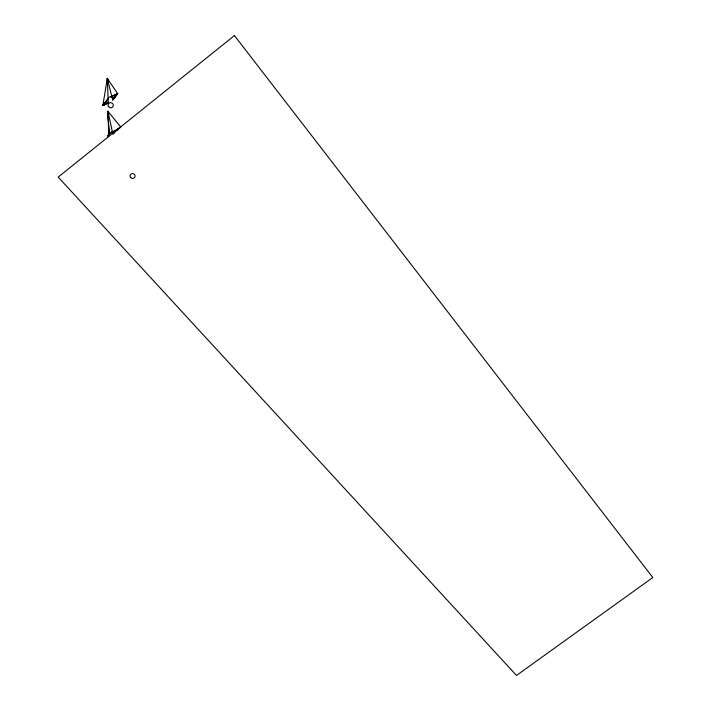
<?xml version="1.0" encoding="UTF-8"?>
<svg xmlns="http://www.w3.org/2000/svg" width="711" height="711" viewBox="0 0 711 711"><rect width="100%" height="100%" fill="white"/><g stroke="black" fill="none" stroke-linecap="round" stroke-linejoin="round"><path stroke-width="1.07" d="M108.01 135.072L107.948 136.565L108.543 135.685L108.028 135.463M108.659 102.953L102.873 105.504L107.308 78.361L117.626 93.594L113.476 99.407L111.218 96.456L117.626 93.594L113.476 99.407M108.641 102.651L102.873 105.504L107.361 99.567L107.903 100.198M107.37 99.913L108.49 101.771L102.873 105.504L107.361 99.567M115.191 132.095L112.96 134.272L111.831 132.006L118.177 129.198L120.71 126.967L107.903 111.272L108.774 134.921M116.684 130.646L118.177 129.198L111.849 132.388M104.553 104.268L102.873 105.504L105.903 102.651M115.466 95.505L117.626 93.594L111.236 96.794M117.697 129.606L120.71 126.967L115.058 131.135M116.515 130.655L118.177 129.198L116.417 130.548M115.351 95.514L117.626 93.594L115.226 95.23M102.873 105.504L105.264 103.575M115.351 95.434L117.626 93.594L112.356 98.642L112.302 97.718M110.169 133.41L110.649 133.037M116.026 130.726L120.71 126.967M111.831 132.006L112.365 132.619M111.218 96.456L111.76 97.087M112.88 98.394L113.458 99.069M108.143 81.472L107.308 78.361L108.125 99.407M112.027 97.407L107.308 78.361L107.512 81.623M108.659 114.453L107.903 111.272L108.419 122.15M112.631 132.93L107.903 111.272L108.419 120.088M108.667 124.496L109.112 132.219M108.516 124.327L109.032 135.214M108.561 135.517A2.56 2.426 24.6 0 1 112.685 133.179M107.876 99.851A2.595 2.471 32.3 0 1 111.965 97.531M112.205 97.754A2.595 2.471 32.3 0 1 112.507 98.136M112.667 98.411A2.595 2.471 32.3 0 1 112.72 100.544M234.417 35.55L58.186 177.101L516.497 675.45L652.814 577.528L234.417 35.55M130.708 177.608A2.551 2.417 14.5 0 0 134.992 176.763A2.551 2.417 14.5 0 0 131.988 173.617A2.551 2.417 14.5 0 0 130.708 177.608M108.428 106.366A2.648 2.515 31.1 0 0 112.951 106.641A2.648 2.515 31.1 0 0 110.756 102.677A2.648 2.515 31.1 0 0 108.428 106.366"/></g></svg>
